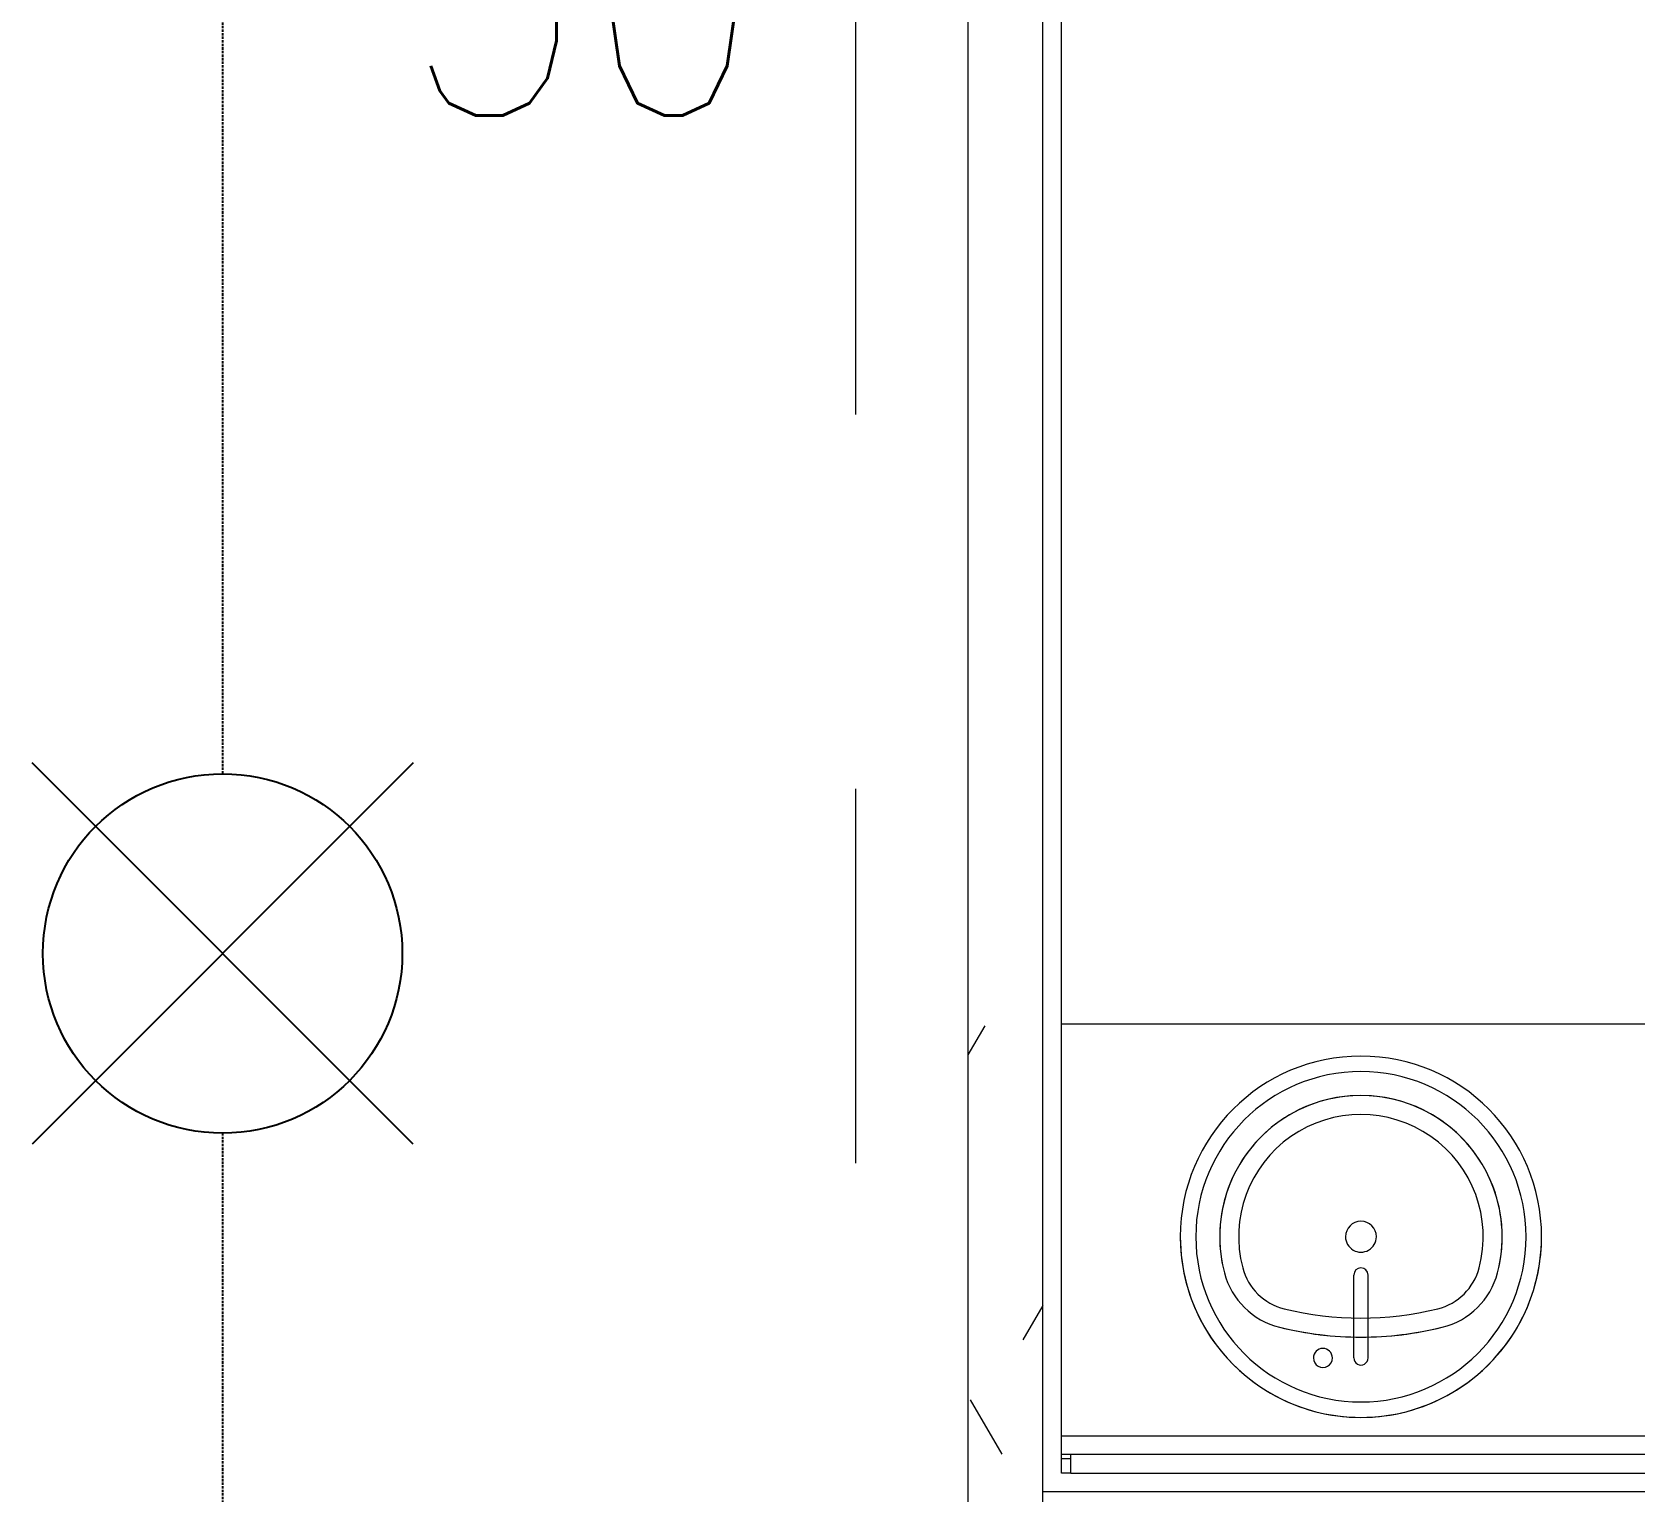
# Model space of a CAD drawing. Header units: millimetres. Extents: x -282761 to 137668, y -273845 to 94451.
# Drawn here: x 5721 to 7862, y -52465 to -50515 of the extents above; entities that cross this region are included whole.
import ezdxf

# ---------------------------------------------------------------- set-up
doc = ezdxf.new("R2010")
doc.units = ezdxf.units.MM
doc.linetypes.add('BLK_2 - 1ST__2ND_STOREY_PLAN-archi clean_11 SEPT 2024$0$IDA - Grid Line', pattern=[3500, 2000, -500, 500, -500])
doc.linetypes.add('HIDDEN2', pattern=[4.7625, 3.175, -1.5875])
for name, color, linetype, lineweight in [('BLK_2 - 1ST__2ND_STOREY_PLAN-archi clean_11 SEPT 2024$0$1599_DB_A_BLK2_HQ_R21- LINKVIEW_BLK2_1ST STOREY Toilet JOH$0$A-_FURT----_E', 8, 'Continuous', 9), ('BLK_2 - 1ST__2ND_STOREY_PLAN-archi clean_11 SEPT 2024$0$1599_DB_A_BLK2_HQ_R21- LINKVIEW_BLK2_1ST STOREY Toilet JOH$0$M-_SANIFIXR_E', 8, 'Continuous', 9), ('BLK_2 - 1ST__2ND_STOREY_PLAN-archi clean_11 SEPT 2024$0$1599_DB_A_BLK2_HQ_R21- LINKVIEW_BLK2_1ST STOREY Toilet JOH$0$S-_COLN----_E', 8, 'Continuous', 9), ('BLK_2 - 1ST__2ND_STOREY_PLAN-archi clean_11 SEPT 2024$0$_CATCHMENT_DRAIN', 8, 'Continuous', 0), ('BLK_2 - 1ST__2ND_STOREY_PLAN-archi clean_11 SEPT 2024$0$S-_ANOTGRID_E-1', 8, 'BLK_2 - 1ST__2ND_STOREY_PLAN-archi clean_11 SEPT 2024$0$IDA - Grid Line', 9)]:
    doc.layers.add(name, color=color, linetype=linetype, lineweight=lineweight)
for name, color, linetype in [('M-_FIRESPRK_T-', 7, 'Continuous'), ('M-_SPRKBEAM_E-', 12, 'HIDDEN2'), ('M-_SPRKPIEX_E-', 1, 'Continuous')]:
    doc.layers.add(name, color=color, linetype=linetype)
doc.styles.add('Simplex', font='SIMPLEX.shx', dxfattribs={"width": 0.8, "height": 2.5})

# ---------------------------------------------------------------- blocks, each defined once
blk = doc.blocks.new('Under B spk')
for p, q in [((318.2, -318.2), (-318.2, 318.2)), ((318.2, 318.2), (-318.2, -318.2))]:
    blk.add_line(p, q)
blk.add_circle((0, 0), 300)
blk = doc.blocks.new('BLK_2 - 1ST__2ND_STOREY_PLAN-archi clean_11 SEPT 2024$0$1599_DB_A_BLK2_HQ_R21- LINKVIEW_BLK2_1ST STOREY Toilet JOH$0$Sink_Vanity_Round - Basin-2931926-LINKVIEW_BLK2_1ST STOREY')
at = {"layer": 'BLK_2 - 1ST__2ND_STOREY_PLAN-archi clean_11 SEPT 2024$0$1599_DB_A_BLK2_HQ_R21- LINKVIEW_BLK2_1ST STOREY Toilet JOH$0$M-_SANIFIXR_E'}
for p, q in [((87.1, 247.1), (87.1, 136.3)), ((106.2, 247.1), (106.2, 136.3))]:
    blk.add_line(p, q, dxfattribs=at)
for centre, radius, start, end in [((96.7, 85.2), 241.3, 360, 180), ((96.7, 85.2), 241.3, 90, 270), ((96.7, 85.2), 241.3, 270, 90), ((96.7, 85.2), 220.6, 90, 270), ((96.7, 85.2), 220.6, 270, 90), ((147.5, 247.1), 12.7, 360, 180), ((96.7, 247.1), 9.52, 360, 180), ((147.5, 247.1), 12.7, 180, 0), ((96.7, -233), 452.3, 76.1035, 103.8965), ((96.7, -233), 452.3, 90, 103.8965), ((96.7, -233), 452.3, 76.1035, 90), ((12.4, 107.4), 101.6, 103.8965, 165.2115), ((12.4, 107.4), 101.6, 103.8965, 165.2115), ((96.7, -233), 426.9, 76.1035, 103.8965), ((180.9, 107.4), 101.6, 14.7885, 76.1035), ((180.9, 107.4), 101.6, 14.7885, 76.1035), ((12.4, 107.4), 76.2, 103.8965, 165.2115), ((180.9, 107.4), 76.2, 14.7885, 76.1035), ((96.7, 85.2), 188.7, 165.2115, 14.7885), ((96.7, 85.2), 188.7, 165.2115, 270), ((96.7, 136.3), 9.52, 180, 360), ((96.7, 85.2), 188.7, 270, 14.7885), ((96.7, 85.2), 163.3, 165.2115, 14.7885), ((96.7, 85.2), 20.6, 360, 180), ((96.7, 85.2), 241.3, 180, 360), ((96.7, 85.2), 20.6, 180, 360)]:
    blk.add_arc(centre, radius, start, end, dxfattribs=at)
blk = doc.blocks.new('BLK_2 - 1ST__2ND_STOREY_PLAN-archi clean_11 SEPT 2024$0$1599_DB_A_BLK2_HQ_R21- LINKVIEW_BLK2_1ST STOREY Toilet JOH$0$IDA - Vanity - Array - 2 Sink_1850L-3869727-LINKVIEW_BLK2_1ST STOREY')
at = {"layer": 'BLK_2 - 1ST__2ND_STOREY_PLAN-archi clean_11 SEPT 2024$0$1599_DB_A_BLK2_HQ_R21- LINKVIEW_BLK2_1ST STOREY Toilet JOH$0$M-_SANIFIXR_E'}
for p, q in [((-1327.5, -19.1), (-1315, -19.1)), ((-1327.5, -19.1), (-1315, -19.1)), ((510, -19.1), (522.5, -19.1)), ((510, -19.1), (522.5, -19.1)), ((-1327.5, -600), (522.5, -600)), ((-1327.5, -600), (522.5, -600))]:
    blk.add_line(p, q, dxfattribs=at)
blk = doc.blocks.new('BLK_2 - 1ST__2ND_STOREY_PLAN-archi clean_11 SEPT 2024$0$1599_DB_A_BLK2_HQ_R21- LINKVIEW_BLK2_1ST STOREY Toilet JOH$0$IDA - Mirror - MR - 1575mm-3869713-LINKVIEW_BLK2_1ST STOREY')
at = {"layer": 'BLK_2 - 1ST__2ND_STOREY_PLAN-archi clean_11 SEPT 2024$0$1599_DB_A_BLK2_HQ_R21- LINKVIEW_BLK2_1ST STOREY Toilet JOH$0$A-_FURT----_E'}
for p, q in [((912.5, 0), (-912.5, 0)), ((-912.5, -12.5), (-912.5, 0)), ((912.5, 0), (912.5, -12.5)), ((-912.5, -25), (-912.5, -12.5)), ((912.5, -12.5), (912.5, -25)), ((-925, -25), (925, -25)), ((-925, -50), (-925, -25)), ((-912.5, -25), (912.5, -25)), ((925, -25), (925, -50)), ((925, -50), (-925, -50))]:
    blk.add_line(p, q, dxfattribs=at)
blk = doc.blocks.new('BLK_2 - 1ST__2ND_STOREY_PLAN-archi clean_11 SEPT 2024')
at = {"layer": 'BLK_2 - 1ST__2ND_STOREY_PLAN-archi clean_11 SEPT 2024$0$1599_DB_A_BLK2_HQ_R21- LINKVIEW_BLK2_1ST STOREY Toilet JOH$0$S-_COLN----_E'}
h = blk.add_hatch(dxfattribs=at)
h.set_pattern_fill('FP_2', color=256, style=0, pattern_type=2)
h.set_pattern_definition([(0, (-131307.08, -42727.71), (1016, 254), [83.82, -678.18, 83.82, -678.18, -4064]), (0, (-131307.08, -42727.71), (1016, 254), [-1524, 83.82, -1440.18, 83.82, -678.18, -1778]), (0, (-131307.08, -42727.71), (1016, 254), [-3810, 83.82, -424.18, 83.82, -1186.18]), (120, (-130926.08, -42600.71), (-727.9705, 752.8818), [83.82, -678.18, 83.82, -678.18, -4064]), (120, (-130926.08, -42600.71), (-727.9705, 752.8818), [-1524, 83.82, -1440.18, 83.82, -678.18, -1778]), (120, (-130926.08, -42600.71), (-727.9705, 752.8818), [-3810, 83.82, -424.18, 83.82, -1186.18]), (240, (-130799.08, -42092.71), (-288.0295, -1006.8818), [83.82, -678.18, 83.82, -678.18, -4064]), (240, (-130799.08, -42092.71), (-288.0295, -1006.8818), [-1524, 83.82, -1440.18, 83.82, -678.18, -1778]), (240, (-130799.08, -42092.71), (-288.0295, -1006.8818), [-3810, 83.82, -424.18, 83.82, -1186.18])])
h.paths.add_polyline_path([(-124237.9, -95952.4), (-124236.4, -95952.4), (-124236.4, -92042.4), (-124336.4, -92042.4), (-124336.4, -95952.4)], flags=0)
for p, q in [((-124336.4, -91942.4), (-124336.4, -95952.4)), ((-124236.4, -95952.4), (-124236.4, -92042.4)), ((-124211.4, -95117.4), (-124211.4, -92067.4)), ((-124211.4, -95167.4), (-124211.4, -95142.4)), ((-124198.9, -95167.4), (-124211.4, -95167.4)), ((-122336.4, -95192.4), (-124236.4, -95192.4))]:
    blk.add_line(p, q, dxfattribs=at)
at = {"layer": 'BLK_2 - 1ST__2ND_STOREY_PLAN-archi clean_11 SEPT 2024$0$S-_ANOTGRID_E-1'}
blk.add_line((-124486.4, -28753), (-124486.4, -124071.4), dxfattribs=at)
at = {"layer": 'BLK_2 - 1ST__2ND_STOREY_PLAN-archi clean_11 SEPT 2024$0$1599_DB_A_BLK2_HQ_R21- LINKVIEW_BLK2_1ST STOREY Toilet JOH$0$S-_COLN----_E', "rotation": 180}
for name, p in [('BLK_2 - 1ST__2ND_STOREY_PLAN-archi clean_11 SEPT 2024$0$1599_DB_A_BLK2_HQ_R21- LINKVIEW_BLK2_1ST STOREY Toilet JOH$0$IDA - Vanity - Array - 2 Sink_1850L-3869727-LINKVIEW_BLK2_1ST STOREY', (-123688.8, -95167.4)), ('BLK_2 - 1ST__2ND_STOREY_PLAN-archi clean_11 SEPT 2024$0$1599_DB_A_BLK2_HQ_R21- LINKVIEW_BLK2_1ST STOREY Toilet JOH$0$Sink_Vanity_Round - Basin-2931926-LINKVIEW_BLK2_1ST STOREY', (-123714.7, -94766.3)), ('BLK_2 - 1ST__2ND_STOREY_PLAN-archi clean_11 SEPT 2024$0$1599_DB_A_BLK2_HQ_R21- LINKVIEW_BLK2_1ST STOREY Toilet JOH$0$IDA - Mirror - MR - 1575mm-3869713-LINKVIEW_BLK2_1ST STOREY', (-123286.4, -95167.4))]:
    blk.add_blockref(name, p, dxfattribs=at)

msp = doc.modelspace()

# ---------------------------------------------------------------- linework, layer by layer
at = {"layer": 'M-_SPRKBEAM_E-'}
for p, q in [((5975.2, -47234.6), (5975.2, -51505.4)), ((5975.2, -51985.4), (5975.2, -54505.4))]:
    msp.add_line(p, q, dxfattribs=at)

# ---------------------------------------------------------------- block references
at = {"layer": 'BLK_2 - 1ST__2ND_STOREY_PLAN-archi clean_11 SEPT 2024$0$_CATCHMENT_DRAIN'}
msp.add_blockref('BLK_2 - 1ST__2ND_STOREY_PLAN-archi clean_11 SEPT 2024', (131307.1, 42727.7), dxfattribs=at)
at = {"layer": 'M-_SPRKPIEX_E-', "xscale": 0.8, "yscale": 0.8, "zscale": 0.8}
msp.add_blockref('Under B spk', (5975.2, -51745.4), dxfattribs=at)

# ---------------------------------------------------------------- texts
at = {"layer": 'M-_FIRESPRK_T-', "style": 'Simplex', "width": 0.8}
msp.add_text('50', height=350, dxfattribs=at).set_placement((6217.3, -50626.3))

doc.saveas('drawing.dxf')
